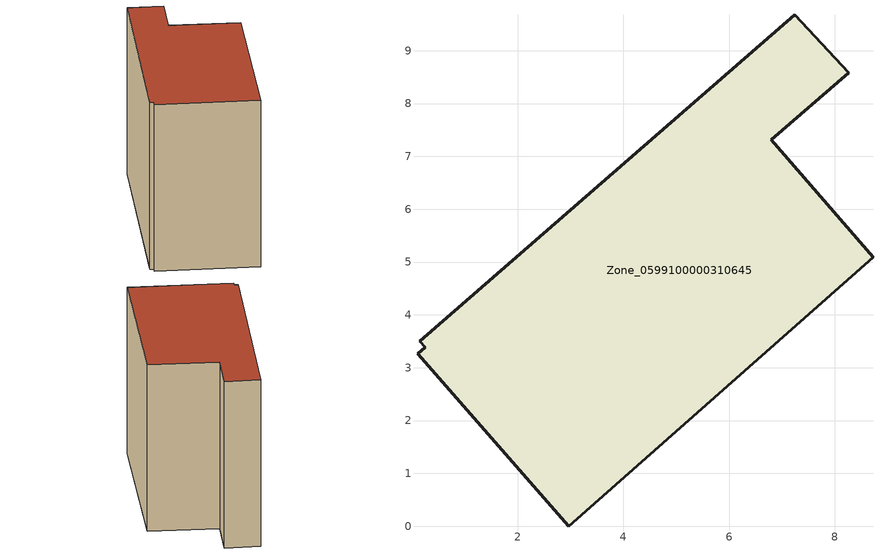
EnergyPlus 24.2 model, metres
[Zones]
Zone_0599100000310645
 floor ground (C_G): 0.15,3.5 7.25,9.68 8.27,8.58 6.8,7.32 8.73,5.09 2.97,0 0.1,3.26 0.25,3.39 z0
 wall outside (C_F): 6.8,7.32 8.27,8.58 7.25,9.68 0.15,3.5 0.25,3.39 0.1,3.26 2.97,0 8.73,5.09 6.8,7.32 z0:7.36
 roof outside (C_R): 0.15,3.5 0.25,3.39 0.1,3.26 2.97,0 8.73,5.09 6.8,7.32 8.27,8.58 7.25,9.68 z7.36
[BUILDING]
Pand.0599100000310645: North Axis=0; Terrain=City; Loads Convergence Tolerance Value=0.04; Temperature Convergence Tolerance Value=0.4; Solar Distribution=FullExterior; Maximum Number of Warmup Days=25; Minimum Number of Warmup Days=1
[Site:Location]
Rotterdam.The.Hague.AP_ZH_NLD Design_Conditions: Latitude=51.96; Longitude=4.45; Time Zone=1; Elevation=-4.5
[SITE:GROUNDTEMPERATURE:BUILDINGSURFACE]
18, 18, 18, 18, 18, 18, 18, 18, 18, 18, 18, 18
[MATERIAL] Thermal Absorptance=0.9; Solar Absorptance=0.7; Visible Absorptance=0.7
Name | Roughness | Thickness | Conductivity | Density | Specific Heat
G.TI.1946 | MediumSmooth | 0.15 | 1 | 540 | 1210
F.TI.1946 | Rough | 0.3 | 0.857143 | 1920 | 840
R.TI.1946 | MediumRough | 0.2 | 0.1 | 1500 | 1000
[CONSTRUCTION]
C_G: G.TI.1946
C_F: F.TI.1946
C_R: R.TI.1946
[ZONE]
Zone_0599100000310645: Type=1; Multiplier=1; Ceiling Height=Autocalculate; Volume=Autocalculate; Floor Area=autocalculate; Part of Total Floor Area=Yes
[ZONEINFILTRATION:DESIGNFLOWRATE]
Infil_Zone_0599100000310645: Zone or ZoneList or Space or SpaceList=Zone_0599100000310645; Schedule=AlwaysOn; Design Flow Rate Calculation Method=Flow/Area; Flow Rate per Floor Area=0.003; Constant Term Coefficient=1; Temperature Term Coefficient=0; Velocity Term Coefficient=0; Velocity Squared Term Coefficient=0
[HVACTEMPLATE:ZONE:IDEALLOADSAIRSYSTEM]
Zone_0599100000310645: Maximum Heating Supply Air Temperature=50; Minimum Cooling Supply Air Temperature=13; Maximum Heating Supply Air Humidity Ratio=0.0156; Minimum Cooling Supply Air Humidity Ratio=0.0077; Heating Limit=NoLimit; Cooling Limit=NoLimit; Dehumidification Control Type=ConstantSensibleHeatRatio; Cooling Sensible Heat Ratio=0.7; Dehumidification Setpoint=60; Humidification Control Type=None; Humidification Setpoint=30; Outdoor Air Method=None; Outdoor Air Flow Rate per Person=0.00944; Outdoor Air Flow Rate per Zone Floor Area=0; Outdoor Air Flow Rate per Zone=0; Demand Controlled Ventilation Type=None; Outdoor Air Economizer Type=NoEconomizer; Heat Recovery Type=None; Sensible Heat Recovery Effectiveness=0.7; Latent Heat Recovery Effectiveness=0.65
[ZONECONTROL:THERMOSTAT]
ThermostatControl_Zone_0599100000310645: Zone or ZoneList=Zone_0599100000310645; Control Type Schedule=DualSetpointControlType; Control 1=Thermostat_Zone_0599100000310645; Temperature Difference Between Cutout And Setpoint=0
[THERMOSTATSETPOINT:DUALSETPOINT]
Thermostat_Zone_0599100000310645: Heating Setpoint Temperature Schedule=HeatingSetpoint_Zone_0599100000310645; Cooling Setpoint Temperature Schedule=CoolingSetpoint_Zone_0599100000310645
[SCHEDULE:COMPACT]
HeatingSetpoint_Zone_0599100000310645: Through: 12/31, For: AllDays, Until: 24:00, 21
CoolingSetpoint_Zone_0599100000310645: Through: 12/31, For: AllDays, Until: 24:00, 24
DualSetpointControlType: Through: 12/31, For: AllDays, Until: 24:00, 4
AlwaysOn: Through: 12/31, For: AllDays, Until: 24:00, 1
